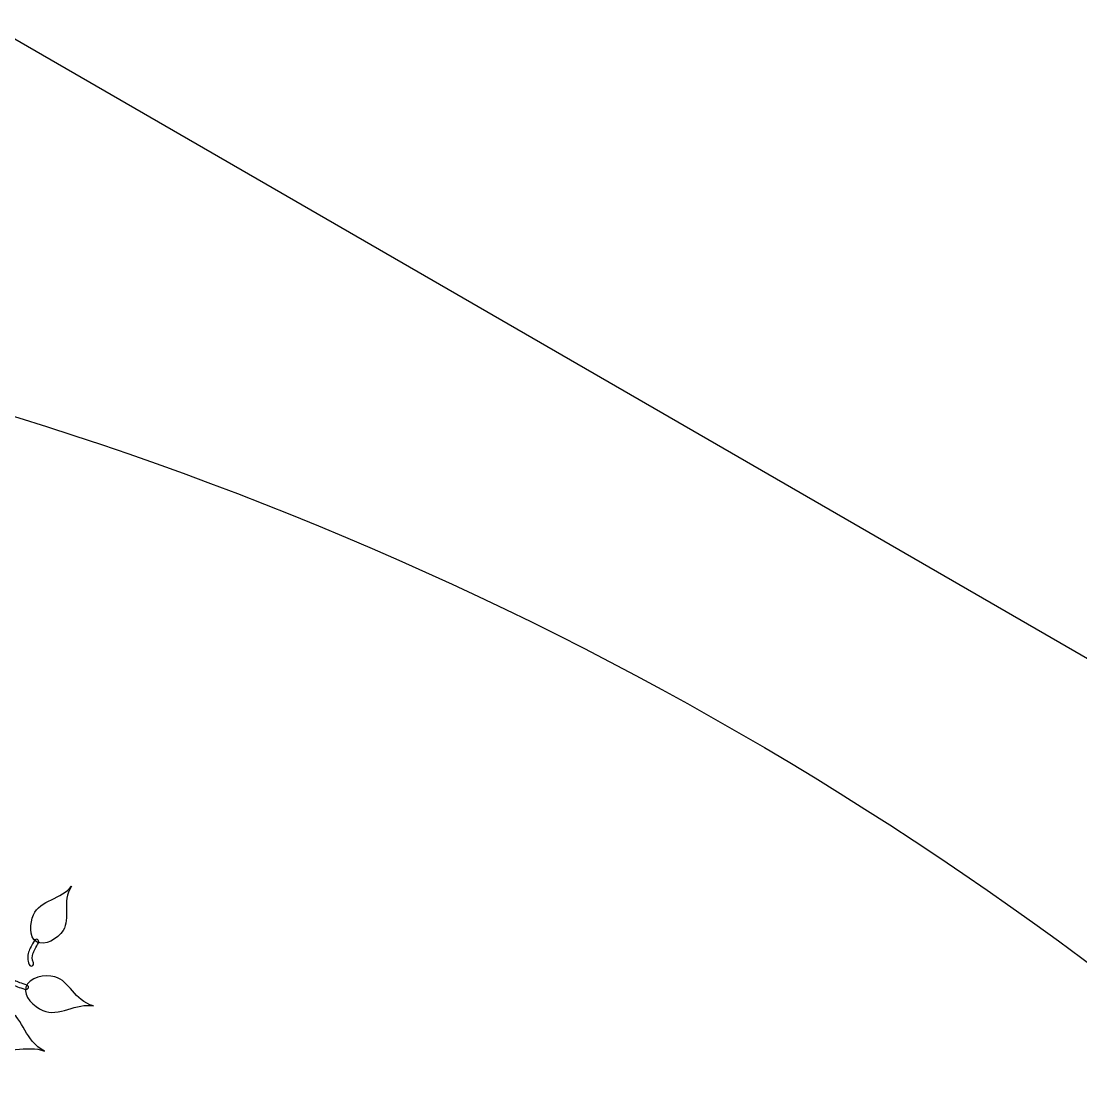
# Model space of a CAD drawing. Extents: x 5.1 to 86.3, y 5.1 to 86.3.
# Drawn here: x 56.97 to 68.38, y 74.91 to 86.27 of the extents above; entities that cross this region are included whole.
import ezdxf

# ---------------------------------------------------------------- set-up
doc = ezdxf.new("R2010")
doc.units = 0
doc.layers.add('View004', color=7, linetype='CONTINUOUS')

msp = doc.modelspace()

# ---------------------------------------------------------------- linework, layer by layer
at = {"layer": 'View004', "color": 7}
msp.add_line((56.571293, 86.270189), (75.399291, 75.39919), dxfattribs=at)
at = {"layer": 'View004', "color": 1}
for p, q in [((57.136829, 76.360624), (57.136829, 76.360624)), ((57.148499, 76.383108), (57.148499, 76.383108)), ((57.022516, 75.870615), (57.022516, 75.870615)), ((57.0479, 75.861222), (57.0479, 75.861222))]:
    msp.add_line(p, q, dxfattribs=at)
at = {"layer": 'View004', "color": 3}
for points in [[(26.701295, 78.610206), (38.458535, 85.398253), (52.944054, 85.398253), (64.701294, 78.610206)], [(64.701294, 78.610206), (76.458535, 71.82216), (83.701294, 59.277333), (83.701294, 45.701241)]]:
    msp.add_open_spline(points, degree=3, dxfattribs=at)
at = {"layer": 'View004', "color": 1}
for points in [[(57.105444, 76.651032), (57.173231, 76.80725), (57.417539, 76.821351), (57.51389, 76.957893)], [(57.51389, 76.957893), (57.405631, 76.783384), (57.507469, 76.61578), (57.424511, 76.480996)], [(57.136829, 76.360624), (57.052989, 76.410133), (57.066685, 76.561712), (57.105444, 76.651032)], [(57.424511, 76.480996), (57.370026, 76.392469), (57.226337, 76.307766), (57.136829, 76.360624)], [(57.114882, 76.372541), (57.089248, 76.324743), (57.065444, 76.287187), (57.052314, 76.246812)], [(57.099981, 76.231123), (57.110346, 76.262942), (57.132298, 76.299662), (57.158691, 76.348857)], [(57.148499, 76.383108), (57.136295, 76.38944), (57.121268, 76.384717), (57.114882, 76.372541)], [(57.160808, 76.368129), (57.15889, 76.374576), (57.154452, 76.379977), (57.148499, 76.383108)], [(57.158691, 76.348857), (57.161963, 76.354733), (57.162727, 76.361682), (57.160808, 76.368129)], [(57.052314, 76.246812), (57.039151, 76.206456), (57.038783, 76.162716), (57.058977, 76.11365)], [(57.105235, 76.132598), (57.088715, 76.172736), (57.089607, 76.199309), (57.099981, 76.231123)], [(57.058977, 76.11365), (57.064209, 76.100877), (57.078806, 76.094763), (57.09158, 76.099995)], [(57.09158, 76.099995), (57.104354, 76.105228), (57.110467, 76.119824), (57.105235, 76.132598)], [(57.336487, 75.98215), (57.229793, 76.013), (57.055311, 75.976727), (57.022516, 75.870615)], [(57.013726, 75.845422), (56.95911, 75.864797), (56.913301, 75.87739), (56.873908, 75.89988)], [(56.900326, 75.946537), (56.931386, 75.928825), (56.975129, 75.915564), (57.031347, 75.895629)], [(57.031347, 75.895629), (57.038158, 75.893333), (57.043755, 75.888388), (57.04687, 75.881911)], [(57.04687, 75.881911), (57.049986, 75.875435), (57.050357, 75.867976), (57.0479, 75.861222)], [(57.749839, 75.66928), (57.538841, 75.729478), (57.498934, 75.935183), (57.336487, 75.98215)], [(57.022516, 75.870615), (56.991798, 75.771223), (57.111545, 75.661208), (57.206374, 75.618431)], [(57.0479, 75.861222), (57.0428, 75.847446), (57.027524, 75.840383), (57.013726, 75.845422)], [(57.206374, 75.618431), (57.372226, 75.543615), (57.575538, 75.708013), (57.749839, 75.66928)], [(57.225364, 75.180945), (57.005499, 75.293829), (57.006629, 75.52985), (56.837492, 75.617445)], [(56.613801, 75.244232), (56.780578, 75.125123), (57.041322, 75.262049), (57.225364, 75.180945)]]:
    msp.add_open_spline(points, degree=3, dxfattribs=at)

doc.saveas('drawing.dxf')
